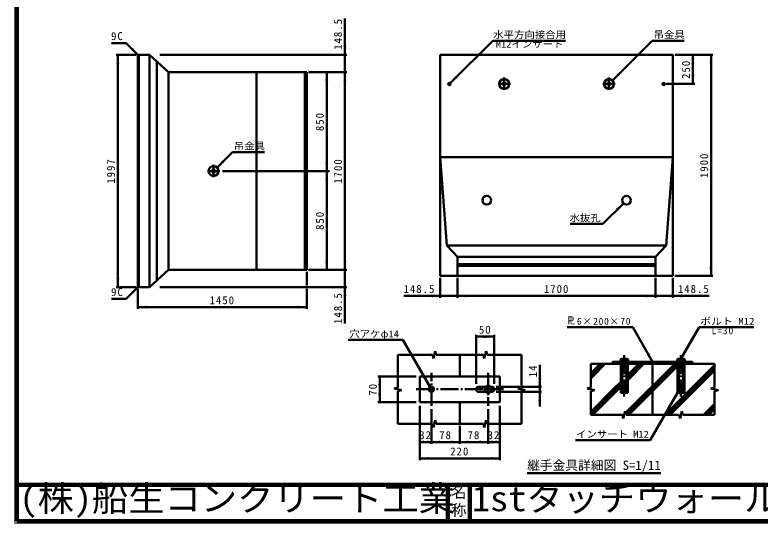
# Model space of a CAD drawing. Units: millimetres, scale not verified, with parts at other scales. Extents: x 100 to 4105, y 100 to 2870.
# Drawn here: x 100 to 2148, y 100 to 1498 of the extents above; entities that cross this region are included whole.
import ezdxf
from ezdxf.enums import TextEntityAlignment as Align

# ---------------------------------------------------------------- set-up
doc = ezdxf.new("R2010")
doc.units = ezdxf.units.MM
doc.header["$LTSCALE"] = 5
doc.linetypes.add('USER1', pattern=[8, 4, -4])
doc.linetypes.add('USER2', pattern=[13.4, 10, -1.2, 1, -1.2])
doc.layers.add('V-nasSTD', color=7, linetype='Continuous', lineweight=50)
doc.styles.add('ＭＳ ゴシック', font='')
doc.styles.get('ＭＳ ゴシック').set_extended_font_data('MS Gothic')

msp = doc.modelspace()

# ---------------------------------------------------------------- hatches: boundary and pattern name
at = {"layer": 'V-nasSTD'}
for points in [[(422.414, 1403.644), (425.243, 1406.472), (439.385, 1386.673), (419.586, 1400.815)], [(1006.945, 1412.113), (1010.945, 1412.113), (1006.945, 1388.113), (1002.945, 1412.113)], [(382.945, 1364.113), (378.945, 1364.113), (382.945, 1388.113), (386.945, 1364.113)], [(1963.185, 1364.113), (1959.185, 1364.113), (1963.185, 1388.113), (1967.185, 1364.113)], [(2013.185, 1364.113), (2009.185, 1364.113), (2013.185, 1388.113), (2017.185, 1364.113)], [(956.945, 1316.593), (952.945, 1316.593), (956.945, 1340.593), (960.945, 1316.593)], [(1006.945, 1316.593), (1002.945, 1316.593), (1006.945, 1340.593), (1010.945, 1316.593)], [(1759.365, 1334.814), (1762.194, 1331.985), (1742.395, 1317.843), (1756.537, 1337.642)], [(1963.185, 1332.113), (1967.185, 1332.113), (1963.185, 1308.113), (1959.185, 1332.113)], [(1313.225, 1327.233), (1316.054, 1324.405), (1296.255, 1310.263), (1310.397, 1330.062)], [(672.645, 1095.294), (675.474, 1092.465), (655.675, 1078.323), (669.817, 1098.122)], [(956.945, 1092.593), (960.945, 1092.593), (956.945, 1068.593), (952.945, 1092.593)], [(956.945, 1044.593), (952.945, 1044.593), (956.945, 1068.593), (960.945, 1044.593)], [(1755.209, 962.657), (1752.381, 965.486), (1772.18, 979.628), (1758.038, 959.829)], [(956.945, 820.593), (960.945, 820.593), (956.945, 796.593), (952.945, 820.593)], [(1006.945, 820.593), (1010.945, 820.593), (1006.945, 796.593), (1002.945, 820.593)], [(2013.185, 804.113), (2017.185, 804.113), (2013.185, 780.113), (2009.185, 804.113)], [(382.945, 773.073), (386.945, 773.073), (382.945, 749.073), (378.945, 773.073)], [(422.414, 733.543), (425.243, 730.714), (439.385, 750.513), (419.586, 736.371)], [(1006.945, 725.073), (1002.945, 725.073), (1006.945, 749.073), (1010.945, 725.073)], [(1245.145, 725.113), (1245.145, 729.113), (1269.145, 725.113), (1245.145, 721.113)], [(1340.665, 725.113), (1340.665, 721.113), (1316.665, 725.113), (1340.665, 729.113)], [(1836.665, 725.113), (1836.665, 729.113), (1860.665, 725.113), (1836.665, 721.113)], [(1932.185, 725.113), (1932.185, 721.113), (1908.185, 725.113), (1932.185, 729.113)], [(461.945, 694.073), (461.945, 690.073), (437.945, 694.073), (461.945, 698.073)], [(877.945, 694.073), (877.945, 698.073), (901.945, 694.073), (877.945, 690.073)], [(1391.538, 613.037), (1391.538, 609.037), (1367.538, 613.037), (1391.538, 617.037)], [(1393.538, 613.037), (1393.538, 617.037), (1417.538, 613.037), (1393.538, 609.037)], [(1942.538, 572.822), (1946.002, 570.822), (1930.538, 552.037), (1939.073, 574.822)], [(1840.538, 564.822), (1844.002, 566.822), (1852.538, 544.037), (1837.073, 562.822)], [(1102.538, 479.037), (1098.538, 479.037), (1102.538, 503.037), (1106.538, 479.037)], [(1229.038, 494.884), (1232.502, 496.884), (1241.038, 474.099), (1225.573, 492.884)], [(1542.538, 499.037), (1546.538, 499.037), (1542.538, 475.037), (1538.538, 499.037)], [(1102.538, 457.037), (1106.538, 457.037), (1102.538, 433.037), (1098.538, 457.037)], [(1542.538, 437.037), (1538.538, 437.037), (1542.538, 461.037), (1546.538, 437.037)], [(1909.038, 437.252), (1912.502, 435.252), (1921.038, 458.037), (1905.573, 439.252)], [(1236.538, 323.037), (1236.538, 319.037), (1212.538, 323.037), (1236.538, 327.037)], [(1220.538, 323.037), (1220.538, 327.037), (1244.538, 323.037), (1220.538, 319.037)], [(1268.538, 323.037), (1268.538, 319.037), (1244.538, 323.037), (1268.538, 327.037)], [(1298.538, 323.037), (1298.538, 327.037), (1322.538, 323.037), (1298.538, 319.037)], [(1346.538, 323.037), (1346.538, 319.037), (1322.538, 323.037), (1346.538, 327.037)], [(1376.538, 323.037), (1376.538, 327.037), (1400.538, 323.037), (1376.538, 319.037)], [(1424.538, 323.037), (1424.538, 319.037), (1400.538, 323.037), (1424.538, 327.037)], [(1408.538, 323.037), (1408.538, 327.037), (1432.538, 323.037), (1408.538, 319.037)], [(1236.538, 278.037), (1236.538, 274.037), (1212.538, 278.037), (1236.538, 282.037)], [(1408.538, 278.037), (1408.538, 282.037), (1432.538, 278.037), (1408.538, 274.037)]]:
    msp.add_hatch(color=256, dxfattribs=at).paths.add_polyline_path(points)

# ---------------------------------------------------------------- linework, layer by layer
at = {"layer": 'V-nasSTD', "lineweight": 100}
for p, q in [((105, 2865), (105, 105)), ((105, 205), (4100, 205)), ((1290, 205), (1290, 105)), ((1350, 205), (1350, 105)), ((105, 105), (4100, 105))]:
    msp.add_line(p, q, dxfattribs=at)
at = {"layer": 'V-nasSTD'}
for p, q in [((1006.945, 1388.113), (1006.945, 1488.113)), ((405.444, 1420.614), (365.444, 1420.614)), ((439.385, 1386.673), (405.444, 1420.614)), ((1296.255, 1310.263), (1413.107, 1427.116)), ((1413.107, 1427.116), (1613.107, 1427.116)), ((1742.395, 1317.843), (1851.667, 1427.116)), ((1851.667, 1427.116), (1939.667, 1427.116)), ((432.945, 1388.113), (377.945, 1388.113)), ((382.945, 1388.113), (382.945, 749.073)), ((440.825, 1388.113), (437.945, 1385.233)), ((437.945, 1385.233), (437.945, 751.953)), ((469.945, 1388.113), (440.825, 1388.113)), ((440.825, 749.073), (440.825, 1388.113)), ((469.945, 749.073), (469.945, 1388.113)), ((469.945, 1388.113), (521.91, 1340.593)), ((497.945, 1388.113), (1011.945, 1388.113)), ((1006.945, 1340.593), (1006.945, 1388.113)), ((1269.145, 1388.113), (1269.145, 780.113)), ((1908.185, 1388.113), (1269.145, 1388.113)), ((1908.185, 780.113), (1908.185, 1388.113)), ((2018.185, 1388.113), (1913.185, 1388.113)), ((1963.185, 1388.113), (1963.185, 1308.113)), ((2013.185, 1388.113), (2013.185, 780.113)), ((489.91, 767.331), (489.91, 1369.856)), ((901.945, 1340.593), (521.91, 1340.593)), ((521.91, 796.593), (521.91, 1340.593)), ((764.345, 796.593), (764.345, 1340.593)), ((897.145, 796.593), (897.145, 1340.593)), ((901.945, 796.593), (901.945, 1340.593)), ((906.945, 1340.593), (1011.945, 1340.593)), ((956.945, 1068.593), (956.945, 1340.593)), ((1006.945, 796.593), (1006.945, 1340.593)), ((1968.185, 1308.113), (1890.185, 1308.113)), ((655.675, 1078.323), (698.101, 1120.749)), ((698.101, 1120.749), (786.101, 1120.749)), ((1269.145, 1106.513), (1287.401, 864.079)), ((1908.185, 1106.513), (1269.145, 1106.513)), ((1908.185, 1106.513), (1889.929, 864.079)), ((670.945, 1068.593), (964.945, 1068.593)), ((956.945, 796.593), (956.945, 1068.593)), ((1715.611, 923.059), (1772.18, 979.628)), ((1625.611, 923.059), (1715.611, 923.059)), ((1287.401, 864.079), (1889.929, 864.079)), ((1287.401, 864.079), (1316.665, 832.079)), ((1889.929, 864.079), (1860.665, 832.079)), ((1316.665, 780.113), (1316.665, 832.079)), ((1316.665, 832.079), (1860.665, 832.079)), ((1860.665, 780.113), (1860.665, 832.079)), ((1316.665, 812.113), (1860.665, 812.113)), ((1316.665, 807.313), (1860.665, 807.313)), ((521.91, 796.593), (469.945, 749.073)), ((901.945, 796.593), (521.91, 796.593)), ((901.945, 754.073), (901.945, 791.593)), ((906.945, 796.593), (1011.945, 796.593)), ((1006.945, 796.593), (1006.945, 749.073)), ((1269.145, 780.113), (1908.185, 780.113)), ((2018.185, 780.113), (1913.185, 780.113)), ((1269.145, 775.113), (1269.145, 720.113)), ((1316.665, 775.113), (1316.665, 720.113)), ((1860.665, 775.113), (1860.665, 720.113)), ((1908.185, 775.113), (1908.185, 720.113)), ((432.945, 749.073), (377.945, 749.073)), ((439.385, 750.513), (405.444, 716.572)), ((437.945, 751.953), (440.825, 749.073)), ((437.945, 689.073), (437.945, 744.073)), ((440.825, 749.073), (469.945, 749.073)), ((497.945, 749.073), (1011.945, 749.073)), ((901.945, 689.073), (901.945, 744.073)), ((1006.945, 749.073), (1006.945, 649.073)), ((1269.145, 725.113), (1169.145, 725.113)), ((1316.665, 725.113), (1269.145, 725.113)), ((1316.665, 725.113), (1860.665, 725.113)), ((1860.665, 725.113), (1908.185, 725.113)), ((1908.185, 725.113), (2008.185, 725.113)), ((405.444, 716.572), (365.444, 716.572)), ((901.945, 694.073), (437.945, 694.073)), ((1617.919, 638.639), (1797.919, 638.639)), ((1797.919, 638.639), (1852.538, 544.037)), ((1980.538, 638.639), (1930.538, 552.037)), ((1980.538, 638.639), (2130.538, 638.639)), ((1367.538, 618.037), (1367.538, 483.037)), ((1417.538, 618.037), (1417.538, 483.037)), ((1016.038, 604.003), (1166.038, 604.003)), ((1241.038, 474.099), (1166.038, 604.003)), ((1367.538, 613.037), (1417.538, 613.037)), ((1152.538, 563.037), (1247.538, 563.037)), ((1152.538, 473.037), (1152.538, 563.037)), ((1247.538, 563.037), (1250.038, 553.037)), ((1255.038, 573.037), (1250.038, 553.037)), ((1255.038, 573.037), (1257.538, 563.037)), ((1257.538, 563.037), (1387.538, 563.037)), ((1322.538, 563.037), (1322.538, 503.037)), ((1387.538, 563.037), (1390.038, 553.037)), ((1395.038, 573.037), (1390.038, 553.037)), ((1395.038, 573.037), (1397.538, 563.037)), ((1397.538, 563.037), (1492.538, 563.037)), ((1492.538, 563.037), (1492.538, 473.037)), ((1542.538, 475.037), (1542.538, 535.037)), ((1682.538, 538.037), (1682.538, 473.037)), ((2022.538, 538.037), (1682.538, 538.037)), ((1708.241, 538.037), (1682.538, 512.333)), ((1715.313, 538.037), (1682.538, 505.262)), ((1722.384, 538.037), (1682.538, 498.191)), ((1962.538, 544.037), (1742.538, 544.037)), ((1742.538, 544.037), (1742.538, 538.037)), ((1743.597, 538.037), (1749.597, 544.037)), ((1750.668, 538.037), (1756.668, 544.037)), ((1757.739, 538.037), (1763.739, 544.037)), ((1766.038, 552.037), (1764.038, 550.037)), ((1764.038, 550.037), (1764.038, 544.037)), ((1785.038, 550.037), (1764.038, 550.037)), ((1764.038, 544.037), (1785.038, 544.037)), ((1764.81, 538.037), (1768.538, 541.764)), ((1765.038, 458.037), (1765.038, 538.037)), ((1783.038, 552.037), (1766.038, 552.037)), ((1768.538, 514.037), (1768.538, 544.037)), ((1913.302, 538.037), (1778.29, 403.025)), ((1920.373, 538.037), (1780.373, 398.037)), ((1784.952, 544.037), (1780.538, 539.622)), ((1780.538, 544.037), (1780.538, 514.037)), ((1783.038, 552.037), (1785.038, 550.037)), ((1784.038, 458.037), (1784.038, 538.037)), ((1814.307, 538.037), (1784.038, 507.767)), ((1821.379, 538.037), (1784.038, 500.696)), ((1828.45, 538.037), (1784.038, 493.625)), ((1785.038, 544.037), (1785.038, 550.037)), ((1786.023, 538.037), (1792.023, 544.037)), ((1793.094, 538.037), (1799.094, 544.037)), ((1800.165, 538.037), (1806.165, 544.037)), ((1807.236, 538.037), (1813.236, 544.037)), ((1814.307, 538.037), (1820.307, 544.037)), ((1821.379, 538.037), (1827.379, 544.037)), ((1828.45, 538.037), (1834.45, 544.037)), ((1835.521, 538.037), (1841.521, 544.037)), ((1842.592, 538.037), (1848.592, 544.037)), ((1849.663, 538.037), (1852.538, 540.912)), ((1855.663, 544.037), (1852.538, 540.912)), ((1852.538, 538.037), (1852.538, 398.037)), ((1856.734, 538.037), (1862.734, 544.037)), ((1863.805, 538.037), (1869.805, 544.037)), ((1870.876, 538.037), (1876.876, 544.037)), ((1877.947, 538.037), (1883.947, 544.037)), ((1885.018, 538.037), (1891.018, 544.037)), ((1886.439, 398.037), (2022.538, 534.135)), ((1892.089, 538.037), (1898.089, 544.037)), ((1899.16, 538.037), (1905.16, 544.037)), ((1906.231, 538.037), (1912.231, 544.037)), ((1913.302, 538.037), (1919.302, 544.037)), ((1922.038, 552.037), (1920.038, 550.037)), ((1920.038, 550.037), (1920.038, 544.037)), ((1941.038, 550.037), (1920.038, 550.037)), ((1920.038, 544.037), (1941.038, 544.037)), ((1920.373, 538.037), (1924.538, 542.201)), ((1921.038, 458.037), (1921.038, 538.037)), ((1939.038, 552.037), (1922.038, 552.037)), ((1924.538, 514.037), (1924.538, 544.037)), ((1940.516, 544.037), (1936.538, 540.059)), ((1936.538, 544.037), (1936.538, 514.037)), ((1939.038, 552.037), (1941.038, 550.037)), ((1940.038, 458.037), (1940.038, 538.037)), ((1941.038, 544.037), (1941.038, 550.037)), ((1941.587, 538.037), (1947.587, 544.037)), ((1948.658, 538.037), (1954.658, 544.037)), ((1955.729, 538.037), (1961.729, 544.037)), ((1962.538, 544.037), (1962.538, 538.037)), ((2022.538, 473.037), (2022.538, 538.037)), ((1768.538, 464.037), (1768.538, 514.037)), ((1780.538, 464.037), (1780.538, 514.037)), ((1787.445, 398.037), (1921.038, 531.63)), ((1893.511, 398.037), (2022.538, 527.064)), ((1900.582, 398.037), (2022.538, 519.993)), ((1924.538, 464.037), (1924.538, 514.037)), ((1936.538, 464.037), (1936.538, 514.037)), ((1097.538, 503.037), (1202.538, 503.037)), ((1102.538, 433.037), (1102.538, 503.037)), ((1212.538, 503.037), (1212.538, 433.037)), ((1432.538, 503.037), (1212.538, 503.037)), ((1432.538, 433.037), (1432.538, 503.037)), ((1142.538, 470.537), (1152.538, 473.037)), ((1374.538, 475.037), (1394.475, 475.037)), ((1391.444, 473.287), (1400.538, 478.537)), ((1391.444, 462.787), (1391.444, 473.287)), ((1400.538, 478.537), (1409.631, 473.287)), ((1406.6, 475.037), (1410.538, 475.037)), ((1409.631, 473.287), (1409.631, 462.787)), ((1547.538, 475.037), (1422.538, 475.037)), ((1482.538, 470.537), (1492.538, 473.037)), ((1542.538, 461.037), (1542.538, 475.037)), ((1672.538, 470.537), (1682.538, 473.037)), ((1744.307, 468.037), (1765.038, 488.767)), ((1751.379, 468.037), (1765.038, 481.696)), ((1758.45, 468.037), (1765.038, 474.625)), ((2012.538, 470.537), (2022.538, 473.037)), ((1142.538, 470.537), (1162.538, 465.537)), ((1152.538, 463.037), (1162.538, 465.537)), ((1152.538, 373.037), (1152.538, 463.037)), ((1394.475, 461.037), (1374.538, 461.037)), ((1400.538, 457.537), (1391.444, 462.787)), ((1409.631, 462.787), (1400.538, 457.537)), ((1410.538, 461.037), (1406.6, 461.037)), ((1547.538, 461.037), (1422.538, 461.037)), ((1482.538, 470.537), (1502.538, 465.537)), ((1492.538, 463.037), (1502.538, 465.537)), ((1492.538, 463.037), (1492.538, 373.037)), ((1542.538, 421.037), (1542.538, 461.037)), ((1672.538, 470.537), (1692.538, 465.537)), ((1744.307, 468.037), (1682.538, 406.267)), ((1751.379, 468.037), (1682.538, 399.196)), ((1682.538, 463.037), (1692.538, 465.537)), ((1682.806, 463.104), (1682.538, 462.836)), ((1682.538, 463.037), (1682.538, 398.037)), ((1758.45, 468.037), (1688.45, 398.037)), ((1784.038, 458.037), (1765.038, 458.037)), ((1846.038, 328.133), (1921.038, 458.037)), ((1940.038, 458.037), (1921.038, 458.037)), ((2012.538, 470.537), (2032.538, 465.537)), ((2022.538, 463.037), (2032.538, 465.537)), ((2022.538, 463.037), (2022.538, 398.037)), ((2031.449, 465.265), (2031.884, 465.7)), ((1097.538, 433.037), (1202.538, 433.037)), ((1212.538, 433.037), (1432.538, 433.037)), ((1322.538, 433.037), (1322.538, 373.037)), ((1212.538, 423.037), (1212.538, 273.037)), ((1244.538, 413.037), (1244.538, 318.037)), ((1400.538, 413.037), (1400.538, 318.037)), ((1432.538, 423.037), (1432.538, 273.037)), ((1992.506, 398.037), (2022.538, 428.069)), ((1999.577, 398.037), (2022.538, 420.998)), ((2006.648, 398.037), (2022.538, 413.927)), ((1682.538, 398.037), (1769.538, 398.037)), ((1769.538, 398.037), (1772.038, 388.037)), ((1770.29, 395.025), (1774.949, 399.684)), ((1777.038, 408.037), (1772.038, 388.037)), ((1777.038, 408.037), (1779.538, 398.037)), ((1779.538, 398.037), (1925.538, 398.037)), ((1925.538, 398.037), (1928.038, 388.037)), ((1933.038, 408.037), (1928.038, 388.037)), ((1933.038, 408.037), (1935.538, 398.037)), ((1935.538, 398.037), (2022.538, 398.037)), ((1247.538, 373.037), (1152.538, 373.037)), ((1247.538, 373.037), (1250.038, 363.037)), ((1255.038, 383.037), (1250.038, 363.037)), ((1255.038, 383.037), (1257.538, 373.037)), ((1387.538, 373.037), (1257.538, 373.037)), ((1387.538, 373.037), (1390.038, 363.037)), ((1395.038, 383.037), (1390.038, 363.037)), ((1395.038, 383.037), (1397.538, 373.037)), ((1492.538, 373.037), (1397.538, 373.037)), ((1322.538, 368.037), (1322.538, 318.037)), ((1846.038, 328.133), (1641.038, 328.133)), ((1212.538, 323.037), (1244.538, 323.037)), ((1244.538, 323.037), (1322.538, 323.037)), ((1322.538, 323.037), (1400.538, 323.037)), ((1432.538, 323.037), (1400.538, 323.037)), ((1212.538, 278.037), (1432.538, 278.037)), ((1507.538, 237.009), (1875.038, 237.009))]:
    msp.add_line(p, q, dxfattribs=at)
at = {"layer": 'V-nasSTD', "linetype": 'USER2'}
for p, q in [((1294.105, 1303.313), (1294.105, 1312.913)), ((1444.665, 1325.553), (1444.665, 1291.633)), ((1732.665, 1325.553), (1732.665, 1291.633)), ((1883.225, 1303.313), (1883.225, 1312.913)), ((1289.305, 1308.113), (1298.905, 1308.113)), ((1427.705, 1308.113), (1461.625, 1308.113)), ((1715.705, 1308.113), (1749.625, 1308.113)), ((1878.425, 1308.113), (1888.025, 1308.113)), ((645.945, 1086.033), (645.945, 1052.113)), ((628.985, 1068.593), (662.905, 1068.593)), ((1774.538, 562.037), (1774.538, 448.037)), ((1930.538, 562.037), (1930.538, 448.037)), ((1244.538, 423.037), (1244.538, 513.037)), ((1400.538, 513.037), (1400.538, 423.037)), ((1202.538, 468.037), (1442.538, 468.037))]:
    msp.add_line(p, q, dxfattribs=at)
at = {"layer": 'V-nasSTD', "linetype": 'USER1'}
for p, q in [((1394.475, 475.037), (1406.6, 475.037)), ((1406.6, 461.037), (1394.475, 461.037))]:
    msp.add_line(p, q, dxfattribs=at)
at = {"layer": 'V-nasSTD', "lineweight": 13}
msp.add_lwpolyline([(100, 100), (100, 2870), (4105, 2870), (4105, 100)], close=True, dxfattribs=at)
at = {"layer": 'V-nasSTD'}
for centre, radius in [((1294.105, 1308.113), 3.04), ((1444.665, 1308.113), 13.76), ((1444.665, 1308.113), 4), ((1732.665, 1308.113), 13.76), ((1732.665, 1308.113), 4), ((1883.225, 1308.113), 3.04), ((1294.105, 1308.113), 1.92), ((1294.105, 1308.113), 1.6), ((1883.225, 1308.113), 1.92), ((1883.225, 1308.113), 1.6), ((645.945, 1068.593), 13.76), ((645.945, 1068.593), 4), ((1396.665, 988.113), 12), ((1780.665, 988.113), 12), ((1244.538, 468.037), 7), ((1400.538, 468.037), 8.5)]:
    msp.add_circle(centre, radius, dxfattribs=at)
for centre, radius, start, end in [((1774.538, 523.474), 28.562, 68.4314, 111.5686), ((1930.538, 523.474), 28.562, 68.4314, 111.5686), ((1774.538, 522.037), 10, 233.1301, 306.8699), ((1930.538, 522.037), 10, 233.1301, 306.8699), ((1374.538, 468.037), 7, 90, 270), ((1410.538, 468.037), 7, 270, 90), ((1774.538, 472.037), 10, 233.1301, 306.8699), ((1930.538, 472.037), 10, 233.1301, 306.8699)]:
    msp.add_arc(centre, radius, start, end, dxfattribs=at)

# ---------------------------------------------------------------- texts
at = {"layer": 'V-nasSTD', "style": 'ＭＳ ゴシック'}
for s, height, width, p in [('水平方向接合用', 19.06, 1.1, (1514.607, 1453.116)), ('吊金具', 19.06, 1.1, (1898.167, 1453.116)), ('M12インサート', 19.06, 1.1, (1514.607, 1427.116)), ('吊金具', 19.06, 1.1, (744.601, 1146.749)), ('水抜孔', 19.06, 1.1, (1667.111, 949.059)), ('Ｐ', 21.63, 0.9, (1627.796, 668.139)), ('Ｌ', 21.63, 0.9, (1632.419, 668.139)), ('ボルト M12', 19.06, 1.15, (2058.038, 664.639)), ('穴アケφ14', 19.06, 1.1, (1087.288, 630.003)), ('インサート M12', 19.06, 1.1, (1742.038, 354.133))]:
    msp.add_text(s, height=height, dxfattribs=dict(at, width=width)).set_placement(p, align=Align.TOP_CENTER)
msp.add_text('継手金具詳細図 S=1/11', height=25.66, dxfattribs=at).set_placement((1691.288, 272.009), align=Align.TOP_CENTER)
at = {"layer": 'V-nasSTD', "style": 'ＭＳ ゴシック', "width": 1.05}
for s, p in [('(株)船生コンクリート工業', (112.5, 202.55)), ('1stタッチウォール標準型', (1356.25, 202.47))]:
    msp.add_text(s, height=69.65, dxfattribs=at).set_placement(p, align=Align.TOP_LEFT)
at = {"layer": 'V-nasSTD', "style": 'ＭＳ ゴシック'}
for s, p in [('名', (1298.982, 200.999)), ('称', (1298.976, 151.01))]:
    msp.add_text(s, height=30.79, dxfattribs=at).set_placement(p, align=Align.TOP_LEFT)
at = {"layer": 'V-nasSTD', "char_height": 21.99, "attachment_point": 2, "rotation": 90, "style": 'ＭＳ ゴシック'}
for s, insert in [('\\T1.17;148.5', (976.945, 1445.613)), ('\\T1.17;250', (1933.185, 1348.113)), ('\\T1.17;850', (926.945, 1204.593)), ('\\T1.17;1900', (1983.185, 1084.113)), ('\\T1.17;1997', (352.945, 1068.593)), ('\\T1.17;1700', (976.945, 1068.593)), ('\\T1.17;850', (926.945, 932.593)), ('\\T1.17;148.5', (976.945, 691.573)), ('\\T1.17;14', (1512.538, 518.787)), ('\\T1.17;70', (1072.538, 468.037))]:
    msp.add_mtext(s, dxfattribs=dict(at, insert=insert))
at = {"layer": 'V-nasSTD', "attachment_point": 2, "style": 'ＭＳ ゴシック'}
for s, insert, char_height in [('\\T1.17;9C', (381.694, 1450.614), 21.99), ('\\T1.17;9C', (381.694, 746.572), 21.99), ('\\T1.17;148.5', (1211.645, 755.113), 21.99), ('\\T1.17;1700', (1588.665, 755.113), 21.99), ('\\T1.17;148.5', (1965.685, 755.113), 21.99), ('\\T1.17;1450', (669.945, 724.073), 21.99), ('\\T1.15;6×200×70', (1719.169, 664.639), 19.06), ('\\T1.17;50', (1392.537, 643.037), 21.99), ('\\T1.19;L=30', (2045.757, 638.639), 19.06), ('\\T1.17;32', (1228.537, 353.037), 21.99), ('\\T1.17;78', (1283.537, 353.037), 21.99), ('\\T1.17;78', (1361.537, 353.037), 21.99), ('\\T1.17;32', (1416.537, 353.037), 21.99), ('\\T1.17;220', (1322.538, 308.037), 21.99)]:
    msp.add_mtext(s, dxfattribs=dict(at, insert=insert, char_height=char_height))

doc.saveas('drawing.dxf')
